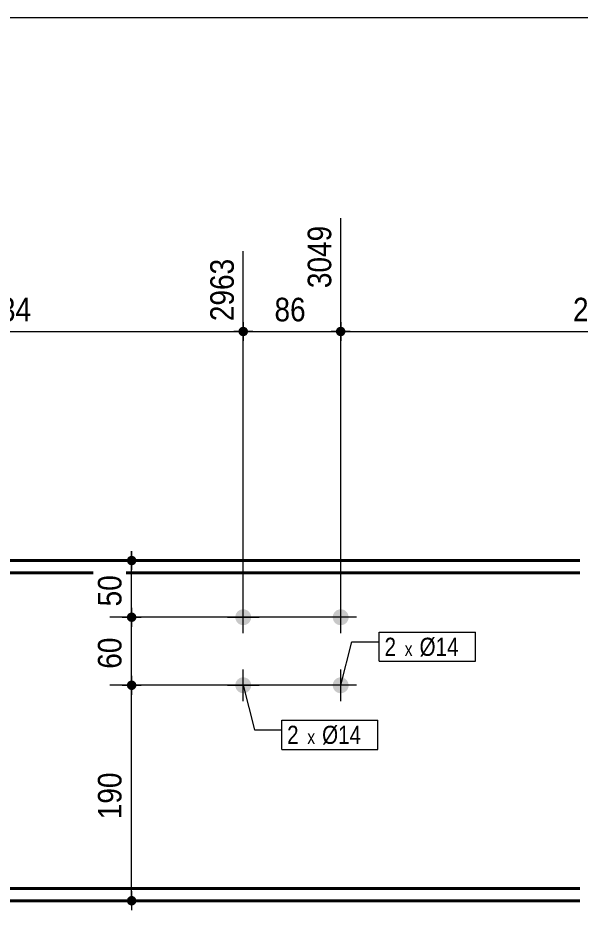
# Model space of a CAD drawing. Header units: millimetres. Extents: x 2 to 287, y 5 to 195.
# Drawn here: x 144.7 to 206.7, y 96.6 to 195 of the extents above; entities that cross this region are included whole.
import ezdxf

# ---------------------------------------------------------------- set-up
doc = ezdxf.new("R2010")
doc.units = ezdxf.units.MM
for name, color, linetype, lineweight in [('Boulon', 7, 'Continuous', 0), ('Cotation', 7, 'Continuous', 0), ('Désignation boulon', 3, 'Continuous', 0), ('Feuille dessin', 5, 'Continuous', 0), ('Piece', 2, 'Continuous', 0)]:
    doc.layers.add(name, color=color, linetype=linetype, lineweight=lineweight)
doc.styles.add('ARIAL', font='ARIAL.TTF')
doc.styles.add('COMIC_SANS_MS', font='COMIC.TTF')

# ---------------------------------------------------------------- blocks, each defined once
blk = doc.blocks.new('*A1')
at = {"layer": 'Boulon'}
for points in [[(170.439, 128.88), (170.436, 128.837), (170.43, 128.795), (170.423, 128.752), (170.414, 128.71), (170.402, 128.669), (170.389, 128.628), (170.373, 128.588), (170.356, 128.549), (170.336, 128.511), (170.315, 128.473), (170.292, 128.437), (170.268, 128.402), (170.241, 128.368), (170.213, 128.335), (170.184, 128.304), (170.152, 128.275), (170.12, 128.247), (170.086, 128.22), (170.051, 128.195), (170.015, 128.173), (169.977, 128.151), (169.939, 128.132), (169.9, 128.115), (169.86, 128.099), (169.819, 128.086), (169.777, 128.074), (169.736, 128.065), (169.693, 128.057), (169.651, 128.052), (169.608, 128.049), (169.565, 128.048), (169.522, 128.049), (169.479, 128.052), (169.436, 128.057), (169.394, 128.065), (169.352, 128.074), (169.311, 128.086), (169.27, 128.099), (169.23, 128.115), (169.191, 128.132), (169.152, 128.151), (169.115, 128.173), (169.079, 128.195), (169.044, 128.22), (169.01, 128.247), (168.977, 128.275), (168.946, 128.304), (168.916, 128.335), (168.888, 128.368), (168.862, 128.402), (168.837, 128.437), (168.814, 128.473), (168.793, 128.511), (168.774, 128.549), (168.756, 128.588), (168.741, 128.628), (168.727, 128.669), (168.716, 128.71), (168.707, 128.752), (168.699, 128.795), (168.694, 128.837), (168.691, 128.88), (168.69, 128.923), (168.691, 128.966), (168.694, 129.009), (168.699, 129.051), (168.707, 129.094), (168.716, 129.136), (168.727, 129.177), (168.741, 129.218), (168.756, 129.258), (168.774, 129.297), (168.793, 129.336), (168.814, 129.373), (168.837, 129.409), (168.862, 129.444), (168.888, 129.478), (168.916, 129.511), (168.946, 129.542), (168.977, 129.571), (169.01, 129.599), (169.044, 129.626), (169.079, 129.651), (169.115, 129.674), (169.152, 129.695), (169.191, 129.714), (169.23, 129.731), (169.27, 129.747), (169.311, 129.76), (169.352, 129.772), (169.394, 129.781), (169.436, 129.789), (169.479, 129.794), (169.522, 129.797), (169.565, 129.798), (169.608, 129.797), (169.651, 129.794), (169.693, 129.789), (169.736, 129.781), (169.777, 129.772), (169.819, 129.76), (169.86, 129.747), (169.9, 129.731), (169.939, 129.714), (169.977, 129.695), (170.015, 129.674), (170.051, 129.651), (170.086, 129.626), (170.12, 129.599), (170.152, 129.571), (170.184, 129.542), (170.213, 129.511), (170.241, 129.478), (170.268, 129.444), (170.292, 129.409), (170.315, 129.373), (170.336, 129.336), (170.356, 129.297), (170.373, 129.258), (170.389, 129.218), (170.402, 129.177), (170.414, 129.136), (170.423, 129.094), (170.43, 129.051), (170.436, 129.009), (170.439, 128.966), (170.44, 128.923)], [(170.439, 121.38), (170.436, 121.337), (170.43, 121.295), (170.423, 121.252), (170.414, 121.21), (170.402, 121.169), (170.389, 121.128), (170.373, 121.088), (170.356, 121.049), (170.336, 121.011), (170.315, 120.973), (170.292, 120.937), (170.268, 120.902), (170.241, 120.868), (170.213, 120.835), (170.184, 120.804), (170.152, 120.775), (170.12, 120.747), (170.086, 120.72), (170.051, 120.695), (170.015, 120.673), (169.977, 120.651), (169.939, 120.632), (169.9, 120.615), (169.86, 120.599), (169.819, 120.586), (169.777, 120.574), (169.736, 120.565), (169.693, 120.557), (169.651, 120.552), (169.608, 120.549), (169.565, 120.548), (169.522, 120.549), (169.479, 120.552), (169.436, 120.557), (169.394, 120.565), (169.352, 120.574), (169.311, 120.586), (169.27, 120.599), (169.23, 120.615), (169.191, 120.632), (169.152, 120.651), (169.115, 120.673), (169.079, 120.695), (169.044, 120.72), (169.01, 120.747), (168.977, 120.775), (168.946, 120.804), (168.916, 120.835), (168.888, 120.868), (168.862, 120.902), (168.837, 120.937), (168.814, 120.973), (168.793, 121.011), (168.774, 121.049), (168.756, 121.088), (168.741, 121.128), (168.727, 121.169), (168.716, 121.21), (168.707, 121.252), (168.699, 121.295), (168.694, 121.337), (168.691, 121.38), (168.69, 121.423), (168.691, 121.466), (168.694, 121.509), (168.699, 121.551), (168.707, 121.594), (168.716, 121.636), (168.727, 121.677), (168.741, 121.718), (168.756, 121.758), (168.774, 121.797), (168.793, 121.836), (168.814, 121.873), (168.837, 121.909), (168.862, 121.944), (168.888, 121.978), (168.916, 122.011), (168.946, 122.042), (168.977, 122.071), (169.01, 122.099), (169.044, 122.126), (169.079, 122.151), (169.115, 122.174), (169.152, 122.195), (169.191, 122.214), (169.23, 122.231), (169.27, 122.247), (169.311, 122.26), (169.352, 122.272), (169.394, 122.281), (169.436, 122.289), (169.479, 122.294), (169.522, 122.297), (169.565, 122.298), (169.608, 122.297), (169.651, 122.294), (169.693, 122.289), (169.736, 122.281), (169.777, 122.272), (169.819, 122.26), (169.86, 122.247), (169.9, 122.231), (169.939, 122.214), (169.977, 122.195), (170.015, 122.174), (170.051, 122.151), (170.086, 122.126), (170.12, 122.099), (170.152, 122.071), (170.184, 122.042), (170.213, 122.011), (170.241, 121.978), (170.268, 121.944), (170.292, 121.909), (170.315, 121.873), (170.336, 121.836), (170.356, 121.797), (170.373, 121.758), (170.389, 121.718), (170.402, 121.677), (170.414, 121.636), (170.423, 121.594), (170.43, 121.551), (170.436, 121.509), (170.439, 121.466), (170.44, 121.423)]]:
    blk.add_hatch(color=256, dxfattribs=at).paths.add_polyline_path(points, flags=17)
at = {"layer": 'Boulon', "linetype": 'Continuous', "lineweight": 0}
for p, q in [((169.565, 127.173), (169.565, 130.673)), ((167.815, 128.923), (171.315, 128.923)), ((169.565, 119.673), (169.565, 123.173)), ((167.815, 121.423), (171.315, 121.423))]:
    blk.add_line(p, q, dxfattribs=at)
blk = doc.blocks.new('*A2')
at = {"layer": 'Boulon'}
for points in [[(181.189, 128.88), (181.186, 128.837), (181.18, 128.795), (181.173, 128.752), (181.164, 128.71), (181.152, 128.669), (181.139, 128.628), (181.123, 128.588), (181.106, 128.549), (181.086, 128.511), (181.065, 128.473), (181.042, 128.437), (181.018, 128.402), (180.991, 128.368), (180.963, 128.335), (180.934, 128.304), (180.902, 128.275), (180.87, 128.247), (180.836, 128.22), (180.801, 128.195), (180.765, 128.173), (180.727, 128.151), (180.689, 128.132), (180.65, 128.115), (180.61, 128.099), (180.569, 128.086), (180.527, 128.074), (180.486, 128.065), (180.443, 128.057), (180.401, 128.052), (180.358, 128.049), (180.315, 128.048), (180.272, 128.049), (180.229, 128.052), (180.186, 128.057), (180.144, 128.065), (180.102, 128.074), (180.061, 128.086), (180.02, 128.099), (179.98, 128.115), (179.941, 128.132), (179.902, 128.151), (179.865, 128.173), (179.829, 128.195), (179.794, 128.22), (179.76, 128.247), (179.727, 128.275), (179.696, 128.304), (179.666, 128.335), (179.638, 128.368), (179.612, 128.402), (179.587, 128.437), (179.564, 128.473), (179.543, 128.511), (179.524, 128.549), (179.506, 128.588), (179.491, 128.628), (179.477, 128.669), (179.466, 128.71), (179.457, 128.752), (179.449, 128.795), (179.444, 128.837), (179.441, 128.88), (179.44, 128.923), (179.441, 128.966), (179.444, 129.009), (179.449, 129.051), (179.457, 129.094), (179.466, 129.136), (179.477, 129.177), (179.491, 129.218), (179.506, 129.258), (179.524, 129.297), (179.543, 129.336), (179.564, 129.373), (179.587, 129.409), (179.612, 129.444), (179.638, 129.478), (179.666, 129.511), (179.696, 129.542), (179.727, 129.571), (179.76, 129.599), (179.794, 129.626), (179.829, 129.651), (179.865, 129.674), (179.902, 129.695), (179.941, 129.714), (179.98, 129.731), (180.02, 129.747), (180.061, 129.76), (180.102, 129.772), (180.144, 129.781), (180.186, 129.789), (180.229, 129.794), (180.272, 129.797), (180.315, 129.798), (180.358, 129.797), (180.401, 129.794), (180.443, 129.789), (180.486, 129.781), (180.527, 129.772), (180.569, 129.76), (180.61, 129.747), (180.65, 129.731), (180.689, 129.714), (180.727, 129.695), (180.765, 129.674), (180.801, 129.651), (180.836, 129.626), (180.87, 129.599), (180.902, 129.571), (180.934, 129.542), (180.963, 129.511), (180.991, 129.478), (181.018, 129.444), (181.042, 129.409), (181.065, 129.373), (181.086, 129.336), (181.106, 129.297), (181.123, 129.258), (181.139, 129.218), (181.152, 129.177), (181.164, 129.136), (181.173, 129.094), (181.18, 129.051), (181.186, 129.009), (181.189, 128.966), (181.19, 128.923)], [(181.189, 121.38), (181.186, 121.337), (181.18, 121.295), (181.173, 121.252), (181.164, 121.21), (181.152, 121.169), (181.139, 121.128), (181.123, 121.088), (181.106, 121.049), (181.086, 121.011), (181.065, 120.973), (181.042, 120.937), (181.018, 120.902), (180.991, 120.868), (180.963, 120.835), (180.934, 120.804), (180.902, 120.775), (180.87, 120.747), (180.836, 120.72), (180.801, 120.695), (180.765, 120.673), (180.727, 120.651), (180.689, 120.632), (180.65, 120.615), (180.61, 120.599), (180.569, 120.586), (180.527, 120.574), (180.486, 120.565), (180.443, 120.557), (180.401, 120.552), (180.358, 120.549), (180.315, 120.548), (180.272, 120.549), (180.229, 120.552), (180.186, 120.557), (180.144, 120.565), (180.102, 120.574), (180.061, 120.586), (180.02, 120.599), (179.98, 120.615), (179.941, 120.632), (179.902, 120.651), (179.865, 120.673), (179.829, 120.695), (179.794, 120.72), (179.76, 120.747), (179.727, 120.775), (179.696, 120.804), (179.666, 120.835), (179.638, 120.868), (179.612, 120.902), (179.587, 120.937), (179.564, 120.973), (179.543, 121.011), (179.524, 121.049), (179.506, 121.088), (179.491, 121.128), (179.477, 121.169), (179.466, 121.21), (179.457, 121.252), (179.449, 121.295), (179.444, 121.337), (179.441, 121.38), (179.44, 121.423), (179.441, 121.466), (179.444, 121.509), (179.449, 121.551), (179.457, 121.594), (179.466, 121.636), (179.477, 121.677), (179.491, 121.718), (179.506, 121.758), (179.524, 121.797), (179.543, 121.836), (179.564, 121.873), (179.587, 121.909), (179.612, 121.944), (179.638, 121.978), (179.666, 122.011), (179.696, 122.042), (179.727, 122.071), (179.76, 122.099), (179.794, 122.126), (179.829, 122.151), (179.865, 122.174), (179.902, 122.195), (179.941, 122.214), (179.98, 122.231), (180.02, 122.247), (180.061, 122.26), (180.102, 122.272), (180.144, 122.281), (180.186, 122.289), (180.229, 122.294), (180.272, 122.297), (180.315, 122.298), (180.358, 122.297), (180.401, 122.294), (180.443, 122.289), (180.486, 122.281), (180.527, 122.272), (180.569, 122.26), (180.61, 122.247), (180.65, 122.231), (180.689, 122.214), (180.727, 122.195), (180.765, 122.174), (180.801, 122.151), (180.836, 122.126), (180.87, 122.099), (180.902, 122.071), (180.934, 122.042), (180.963, 122.011), (180.991, 121.978), (181.018, 121.944), (181.042, 121.909), (181.065, 121.873), (181.086, 121.836), (181.106, 121.797), (181.123, 121.758), (181.139, 121.718), (181.152, 121.677), (181.164, 121.636), (181.173, 121.594), (181.18, 121.551), (181.186, 121.509), (181.189, 121.466), (181.19, 121.423)]]:
    blk.add_hatch(color=256, dxfattribs=at).paths.add_polyline_path(points, flags=17)
at = {"layer": 'Boulon', "linetype": 'Continuous', "lineweight": 0}
for p, q in [((180.315, 127.173), (180.315, 130.673)), ((182.065, 128.923), (178.565, 128.923)), ((180.315, 119.673), (180.315, 123.173)), ((182.065, 121.423), (178.565, 121.423))]:
    blk.add_line(p, q, dxfattribs=at)
blk = doc.blocks.new('*A7')
at = {"layer": 'Piece', "color": 2, "linetype": 'Continuous', "lineweight": 40}
for p, q in [((206.686004, 135.173029), (143.19359, 135.173029)), ((153.01167, 133.835529), (143.19359, 133.835529)), ((206.686004, 133.835529), (156.65167, 133.835529)), ((206.686004, 99.010529), (143.19359, 99.010529)), ((206.686004, 97.673029), (143.19359, 97.673029))]:
    blk.add_line(p, q, dxfattribs=at)
blk = doc.blocks.new('*A8')
at = {"layer": 'Feuille dessin', "linetype": 'Continuous', "lineweight": 0}
blk.add_line((282, 195), (5, 195), dxfattribs=at)
blk = doc.blocks.new('*A25')
at = {"layer": 'Cotation'}
for points in [[(157.226, 120.904), (157.201, 120.906), (157.175, 120.909), (157.15, 120.913), (157.125, 120.919), (157.101, 120.925), (157.076, 120.933), (157.053, 120.943), (157.029, 120.953), (157.007, 120.964), (156.984, 120.977), (156.963, 120.991), (156.942, 121.005), (156.922, 121.021), (156.902, 121.038), (156.884, 121.055), (156.866, 121.074), (156.85, 121.093), (156.834, 121.113), (156.819, 121.134), (156.806, 121.156), (156.793, 121.178), (156.782, 121.201), (156.771, 121.224), (156.762, 121.248), (156.754, 121.272), (156.747, 121.297), (156.742, 121.322), (156.737, 121.347), (156.734, 121.372), (156.732, 121.398), (156.732, 121.423), (156.732, 121.449), (156.734, 121.474), (156.737, 121.499), (156.742, 121.524), (156.747, 121.549), (156.754, 121.574), (156.762, 121.598), (156.771, 121.622), (156.782, 121.645), (156.793, 121.668), (156.806, 121.69), (156.819, 121.712), (156.834, 121.733), (156.85, 121.753), (156.866, 121.772), (156.884, 121.791), (156.902, 121.808), (156.922, 121.825), (156.942, 121.841), (156.963, 121.855), (156.984, 121.869), (157.007, 121.882), (157.029, 121.893), (157.053, 121.903), (157.076, 121.913), (157.101, 121.921), (157.125, 121.927), (157.15, 121.933), (157.175, 121.937), (157.201, 121.941), (157.226, 121.942), (157.252, 121.943), (157.277, 121.942), (157.303, 121.941), (157.328, 121.937), (157.353, 121.933), (157.378, 121.927), (157.403, 121.921), (157.427, 121.913), (157.451, 121.903), (157.474, 121.893), (157.497, 121.882), (157.519, 121.869), (157.541, 121.855), (157.561, 121.841), (157.582, 121.825), (157.601, 121.808), (157.619, 121.791), (157.637, 121.772), (157.654, 121.753), (157.669, 121.733), (157.684, 121.712), (157.698, 121.69), (157.71, 121.668), (157.722, 121.645), (157.732, 121.622), (157.741, 121.598), (157.749, 121.574), (157.756, 121.549), (157.762, 121.524), (157.766, 121.499), (157.769, 121.474), (157.771, 121.449), (157.772, 121.423), (157.771, 121.398), (157.769, 121.372), (157.766, 121.347), (157.762, 121.322), (157.756, 121.297), (157.749, 121.272), (157.741, 121.248), (157.732, 121.224), (157.722, 121.201), (157.71, 121.178), (157.698, 121.156), (157.684, 121.134), (157.669, 121.113), (157.654, 121.093), (157.637, 121.074), (157.619, 121.055), (157.601, 121.038), (157.582, 121.021), (157.561, 121.005), (157.541, 120.991), (157.519, 120.977), (157.497, 120.964), (157.474, 120.953), (157.451, 120.943), (157.427, 120.933), (157.403, 120.925), (157.378, 120.919), (157.353, 120.913), (157.328, 120.909), (157.303, 120.906), (157.277, 120.904), (157.252, 120.903)], [(157.226, 97.154), (157.201, 97.156), (157.175, 97.159), (157.15, 97.163), (157.125, 97.169), (157.101, 97.175), (157.076, 97.183), (157.053, 97.193), (157.029, 97.203), (157.007, 97.214), (156.984, 97.227), (156.963, 97.241), (156.942, 97.255), (156.922, 97.271), (156.902, 97.288), (156.884, 97.305), (156.866, 97.324), (156.85, 97.343), (156.834, 97.363), (156.819, 97.384), (156.806, 97.406), (156.793, 97.428), (156.782, 97.451), (156.771, 97.474), (156.762, 97.498), (156.754, 97.522), (156.747, 97.547), (156.742, 97.572), (156.737, 97.597), (156.734, 97.622), (156.732, 97.648), (156.732, 97.673), (156.732, 97.699), (156.734, 97.724), (156.737, 97.749), (156.742, 97.774), (156.747, 97.799), (156.754, 97.824), (156.762, 97.848), (156.771, 97.872), (156.782, 97.895), (156.793, 97.918), (156.806, 97.94), (156.819, 97.962), (156.834, 97.983), (156.85, 98.003), (156.866, 98.022), (156.884, 98.041), (156.902, 98.058), (156.922, 98.075), (156.942, 98.091), (156.963, 98.105), (156.984, 98.119), (157.007, 98.132), (157.029, 98.143), (157.053, 98.153), (157.076, 98.163), (157.101, 98.171), (157.125, 98.177), (157.15, 98.183), (157.175, 98.187), (157.201, 98.191), (157.226, 98.192), (157.252, 98.193), (157.277, 98.192), (157.303, 98.191), (157.328, 98.187), (157.353, 98.183), (157.378, 98.177), (157.403, 98.171), (157.427, 98.163), (157.451, 98.153), (157.474, 98.143), (157.497, 98.132), (157.519, 98.119), (157.541, 98.105), (157.561, 98.091), (157.582, 98.075), (157.601, 98.058), (157.619, 98.041), (157.637, 98.022), (157.654, 98.003), (157.669, 97.983), (157.684, 97.962), (157.698, 97.94), (157.71, 97.918), (157.722, 97.895), (157.732, 97.872), (157.741, 97.848), (157.749, 97.824), (157.756, 97.799), (157.762, 97.774), (157.766, 97.749), (157.769, 97.724), (157.771, 97.699), (157.772, 97.673), (157.771, 97.648), (157.769, 97.622), (157.766, 97.597), (157.762, 97.572), (157.756, 97.547), (157.749, 97.522), (157.741, 97.498), (157.732, 97.474), (157.722, 97.451), (157.71, 97.428), (157.698, 97.406), (157.684, 97.384), (157.669, 97.363), (157.654, 97.343), (157.637, 97.324), (157.619, 97.305), (157.601, 97.288), (157.582, 97.271), (157.561, 97.255), (157.541, 97.241), (157.519, 97.227), (157.497, 97.214), (157.474, 97.203), (157.451, 97.193), (157.427, 97.183), (157.403, 97.175), (157.378, 97.169), (157.353, 97.163), (157.328, 97.159), (157.303, 97.156), (157.277, 97.154), (157.252, 97.153)]]:
    blk.add_hatch(color=256, dxfattribs=at).paths.add_polyline_path(points, flags=17)
at = {"layer": 'Cotation', "linetype": 'Continuous', "lineweight": 0}
for p, q in [((157.252, 122.463), (157.252, 120.383)), ((157.252, 121.423), (157.252, 122.463)), ((179.315, 121.423), (154.832, 121.423)), ((156.212, 121.423), (158.292, 121.423)), ((157.252, 97.673), (157.252, 121.423)), ((157.252, 98.713), (157.252, 96.633)), ((168.565, 97.673), (154.832, 97.673)), ((156.212, 97.673), (158.292, 97.673)), ((157.252, 97.673), (157.252, 96.633))]:
    blk.add_line(p, q, dxfattribs=at)
at = {"layer": 'Cotation'}
for p in [(157.252, 121.423), (157.252, 97.673)]:
    blk.add_point(p, dxfattribs=at)
at = {"layer": 'Cotation', "style": 'ARIAL', "width": 0.85}
blk.add_text('190', height=2.6, rotation=90.00021, dxfattribs=at).set_placement((156.132, 106.655))
blk = doc.blocks.new('*A26')
at = {"layer": 'Cotation'}
for points in [[(157.226, 128.404), (157.201, 128.406), (157.175, 128.409), (157.15, 128.413), (157.125, 128.419), (157.101, 128.425), (157.076, 128.433), (157.053, 128.443), (157.029, 128.453), (157.007, 128.464), (156.984, 128.477), (156.963, 128.491), (156.942, 128.505), (156.922, 128.521), (156.902, 128.538), (156.884, 128.555), (156.866, 128.574), (156.85, 128.593), (156.834, 128.613), (156.819, 128.634), (156.806, 128.656), (156.793, 128.678), (156.782, 128.701), (156.771, 128.724), (156.762, 128.748), (156.754, 128.772), (156.747, 128.797), (156.742, 128.822), (156.737, 128.847), (156.734, 128.872), (156.732, 128.898), (156.732, 128.923), (156.732, 128.949), (156.734, 128.974), (156.737, 128.999), (156.742, 129.024), (156.747, 129.049), (156.754, 129.074), (156.762, 129.098), (156.771, 129.122), (156.782, 129.145), (156.793, 129.168), (156.806, 129.19), (156.819, 129.212), (156.834, 129.233), (156.85, 129.253), (156.866, 129.272), (156.884, 129.291), (156.902, 129.308), (156.922, 129.325), (156.942, 129.341), (156.963, 129.355), (156.984, 129.369), (157.007, 129.382), (157.029, 129.393), (157.053, 129.403), (157.076, 129.413), (157.101, 129.421), (157.125, 129.427), (157.15, 129.433), (157.175, 129.437), (157.201, 129.441), (157.226, 129.442), (157.252, 129.443), (157.277, 129.442), (157.303, 129.441), (157.328, 129.437), (157.353, 129.433), (157.378, 129.427), (157.403, 129.421), (157.427, 129.413), (157.451, 129.403), (157.474, 129.393), (157.497, 129.382), (157.519, 129.369), (157.541, 129.355), (157.561, 129.341), (157.582, 129.325), (157.601, 129.308), (157.619, 129.291), (157.637, 129.272), (157.654, 129.253), (157.669, 129.233), (157.684, 129.212), (157.698, 129.19), (157.71, 129.168), (157.722, 129.145), (157.732, 129.122), (157.741, 129.098), (157.749, 129.074), (157.756, 129.049), (157.762, 129.024), (157.766, 128.999), (157.769, 128.974), (157.771, 128.949), (157.772, 128.923), (157.771, 128.898), (157.769, 128.872), (157.766, 128.847), (157.762, 128.822), (157.756, 128.797), (157.749, 128.772), (157.741, 128.748), (157.732, 128.724), (157.722, 128.701), (157.71, 128.678), (157.698, 128.656), (157.684, 128.634), (157.669, 128.613), (157.654, 128.593), (157.637, 128.574), (157.619, 128.555), (157.601, 128.538), (157.582, 128.521), (157.561, 128.505), (157.541, 128.491), (157.519, 128.477), (157.497, 128.464), (157.474, 128.453), (157.451, 128.443), (157.427, 128.433), (157.403, 128.425), (157.378, 128.419), (157.353, 128.413), (157.328, 128.409), (157.303, 128.406), (157.277, 128.404), (157.252, 128.403)], [(157.226, 120.904), (157.201, 120.906), (157.175, 120.909), (157.15, 120.913), (157.125, 120.919), (157.101, 120.925), (157.076, 120.933), (157.053, 120.943), (157.029, 120.953), (157.007, 120.964), (156.984, 120.977), (156.963, 120.991), (156.942, 121.005), (156.922, 121.021), (156.902, 121.038), (156.884, 121.055), (156.866, 121.074), (156.85, 121.093), (156.834, 121.113), (156.819, 121.134), (156.806, 121.156), (156.793, 121.178), (156.782, 121.201), (156.771, 121.224), (156.762, 121.248), (156.754, 121.272), (156.747, 121.297), (156.742, 121.322), (156.737, 121.347), (156.734, 121.372), (156.732, 121.398), (156.732, 121.423), (156.732, 121.449), (156.734, 121.474), (156.737, 121.499), (156.742, 121.524), (156.747, 121.549), (156.754, 121.574), (156.762, 121.598), (156.771, 121.622), (156.782, 121.645), (156.793, 121.668), (156.806, 121.69), (156.819, 121.712), (156.834, 121.733), (156.85, 121.753), (156.866, 121.772), (156.884, 121.791), (156.902, 121.808), (156.922, 121.825), (156.942, 121.841), (156.963, 121.855), (156.984, 121.869), (157.007, 121.882), (157.029, 121.893), (157.053, 121.903), (157.076, 121.913), (157.101, 121.921), (157.125, 121.927), (157.15, 121.933), (157.175, 121.937), (157.201, 121.941), (157.226, 121.942), (157.252, 121.943), (157.277, 121.942), (157.303, 121.941), (157.328, 121.937), (157.353, 121.933), (157.378, 121.927), (157.403, 121.921), (157.427, 121.913), (157.451, 121.903), (157.474, 121.893), (157.497, 121.882), (157.519, 121.869), (157.541, 121.855), (157.561, 121.841), (157.582, 121.825), (157.601, 121.808), (157.619, 121.791), (157.637, 121.772), (157.654, 121.753), (157.669, 121.733), (157.684, 121.712), (157.698, 121.69), (157.71, 121.668), (157.722, 121.645), (157.732, 121.622), (157.741, 121.598), (157.749, 121.574), (157.756, 121.549), (157.762, 121.524), (157.766, 121.499), (157.769, 121.474), (157.771, 121.449), (157.772, 121.423), (157.771, 121.398), (157.769, 121.372), (157.766, 121.347), (157.762, 121.322), (157.756, 121.297), (157.749, 121.272), (157.741, 121.248), (157.732, 121.224), (157.722, 121.201), (157.71, 121.178), (157.698, 121.156), (157.684, 121.134), (157.669, 121.113), (157.654, 121.093), (157.637, 121.074), (157.619, 121.055), (157.601, 121.038), (157.582, 121.021), (157.561, 121.005), (157.541, 120.991), (157.519, 120.977), (157.497, 120.964), (157.474, 120.953), (157.451, 120.943), (157.427, 120.933), (157.403, 120.925), (157.378, 120.919), (157.353, 120.913), (157.328, 120.909), (157.303, 120.906), (157.277, 120.904), (157.252, 120.903)]]:
    blk.add_hatch(color=256, dxfattribs=at).paths.add_polyline_path(points, flags=17)
at = {"layer": 'Cotation', "linetype": 'Continuous', "lineweight": 0}
for p, q in [((157.252, 129.963), (157.252, 127.883)), ((157.252, 128.923), (157.252, 129.963)), ((179.315, 128.923), (154.832, 128.923)), ((156.212, 128.923), (158.292, 128.923)), ((157.252, 121.423), (157.252, 128.923)), ((157.252, 122.463), (157.252, 120.383)), ((179.315, 121.423), (154.832, 121.423)), ((156.212, 121.423), (158.292, 121.423)), ((157.252, 121.423), (157.252, 120.383))]:
    blk.add_line(p, q, dxfattribs=at)
at = {"layer": 'Cotation'}
for p in [(157.252, 128.923), (157.252, 121.423)]:
    blk.add_point(p, dxfattribs=at)
at = {"layer": 'Cotation', "style": 'ARIAL', "width": 0.85}
blk.add_text('60', height=2.6, rotation=90.00021, dxfattribs=at).set_placement((156.132, 123.245))
blk = doc.blocks.new('*A27')
at = {"layer": 'Cotation'}
for points in [[(157.226, 134.654), (157.201, 134.656), (157.175, 134.659), (157.15, 134.663), (157.125, 134.669), (157.101, 134.675), (157.076, 134.683), (157.053, 134.693), (157.029, 134.703), (157.007, 134.714), (156.984, 134.727), (156.963, 134.741), (156.942, 134.755), (156.922, 134.771), (156.902, 134.788), (156.884, 134.805), (156.866, 134.824), (156.85, 134.843), (156.834, 134.863), (156.819, 134.884), (156.806, 134.906), (156.793, 134.928), (156.782, 134.951), (156.771, 134.974), (156.762, 134.998), (156.754, 135.022), (156.747, 135.047), (156.742, 135.072), (156.737, 135.097), (156.734, 135.122), (156.732, 135.148), (156.732, 135.173), (156.732, 135.199), (156.734, 135.224), (156.737, 135.249), (156.742, 135.274), (156.747, 135.299), (156.754, 135.324), (156.762, 135.348), (156.771, 135.372), (156.782, 135.395), (156.793, 135.418), (156.806, 135.44), (156.819, 135.462), (156.834, 135.483), (156.85, 135.503), (156.866, 135.522), (156.884, 135.541), (156.902, 135.558), (156.922, 135.575), (156.942, 135.591), (156.963, 135.605), (156.984, 135.619), (157.007, 135.632), (157.029, 135.643), (157.053, 135.653), (157.076, 135.663), (157.101, 135.671), (157.125, 135.677), (157.15, 135.683), (157.175, 135.687), (157.201, 135.691), (157.226, 135.692), (157.252, 135.693), (157.277, 135.692), (157.303, 135.691), (157.328, 135.687), (157.353, 135.683), (157.378, 135.677), (157.403, 135.671), (157.427, 135.663), (157.451, 135.653), (157.474, 135.643), (157.497, 135.632), (157.519, 135.619), (157.541, 135.605), (157.561, 135.591), (157.582, 135.575), (157.601, 135.558), (157.619, 135.541), (157.637, 135.522), (157.654, 135.503), (157.669, 135.483), (157.684, 135.462), (157.698, 135.44), (157.71, 135.418), (157.722, 135.395), (157.732, 135.372), (157.741, 135.348), (157.749, 135.324), (157.756, 135.299), (157.762, 135.274), (157.766, 135.249), (157.769, 135.224), (157.771, 135.199), (157.772, 135.173), (157.771, 135.148), (157.769, 135.122), (157.766, 135.097), (157.762, 135.072), (157.756, 135.047), (157.749, 135.022), (157.741, 134.998), (157.732, 134.974), (157.722, 134.951), (157.71, 134.928), (157.698, 134.906), (157.684, 134.884), (157.669, 134.863), (157.654, 134.843), (157.637, 134.824), (157.619, 134.805), (157.601, 134.788), (157.582, 134.771), (157.561, 134.755), (157.541, 134.741), (157.519, 134.727), (157.497, 134.714), (157.474, 134.703), (157.451, 134.693), (157.427, 134.683), (157.403, 134.675), (157.378, 134.669), (157.353, 134.663), (157.328, 134.659), (157.303, 134.656), (157.277, 134.654), (157.252, 134.653)], [(157.226, 128.404), (157.201, 128.406), (157.175, 128.409), (157.15, 128.413), (157.125, 128.419), (157.101, 128.425), (157.076, 128.433), (157.053, 128.443), (157.029, 128.453), (157.007, 128.464), (156.984, 128.477), (156.963, 128.491), (156.942, 128.505), (156.922, 128.521), (156.902, 128.538), (156.884, 128.555), (156.866, 128.574), (156.85, 128.593), (156.834, 128.613), (156.819, 128.634), (156.806, 128.656), (156.793, 128.678), (156.782, 128.701), (156.771, 128.724), (156.762, 128.748), (156.754, 128.772), (156.747, 128.797), (156.742, 128.822), (156.737, 128.847), (156.734, 128.872), (156.732, 128.898), (156.732, 128.923), (156.732, 128.949), (156.734, 128.974), (156.737, 128.999), (156.742, 129.024), (156.747, 129.049), (156.754, 129.074), (156.762, 129.098), (156.771, 129.122), (156.782, 129.145), (156.793, 129.168), (156.806, 129.19), (156.819, 129.212), (156.834, 129.233), (156.85, 129.253), (156.866, 129.272), (156.884, 129.291), (156.902, 129.308), (156.922, 129.325), (156.942, 129.341), (156.963, 129.355), (156.984, 129.369), (157.007, 129.382), (157.029, 129.393), (157.053, 129.403), (157.076, 129.413), (157.101, 129.421), (157.125, 129.427), (157.15, 129.433), (157.175, 129.437), (157.201, 129.441), (157.226, 129.442), (157.252, 129.443), (157.277, 129.442), (157.303, 129.441), (157.328, 129.437), (157.353, 129.433), (157.378, 129.427), (157.403, 129.421), (157.427, 129.413), (157.451, 129.403), (157.474, 129.393), (157.497, 129.382), (157.519, 129.369), (157.541, 129.355), (157.561, 129.341), (157.582, 129.325), (157.601, 129.308), (157.619, 129.291), (157.637, 129.272), (157.654, 129.253), (157.669, 129.233), (157.684, 129.212), (157.698, 129.19), (157.71, 129.168), (157.722, 129.145), (157.732, 129.122), (157.741, 129.098), (157.749, 129.074), (157.756, 129.049), (157.762, 129.024), (157.766, 128.999), (157.769, 128.974), (157.771, 128.949), (157.772, 128.923), (157.771, 128.898), (157.769, 128.872), (157.766, 128.847), (157.762, 128.822), (157.756, 128.797), (157.749, 128.772), (157.741, 128.748), (157.732, 128.724), (157.722, 128.701), (157.71, 128.678), (157.698, 128.656), (157.684, 128.634), (157.669, 128.613), (157.654, 128.593), (157.637, 128.574), (157.619, 128.555), (157.601, 128.538), (157.582, 128.521), (157.561, 128.505), (157.541, 128.491), (157.519, 128.477), (157.497, 128.464), (157.474, 128.453), (157.451, 128.443), (157.427, 128.433), (157.403, 128.425), (157.378, 128.419), (157.353, 128.413), (157.328, 128.409), (157.303, 128.406), (157.277, 128.404), (157.252, 128.403)]]:
    blk.add_hatch(color=256, dxfattribs=at).paths.add_polyline_path(points, flags=17)
at = {"layer": 'Cotation', "linetype": 'Continuous', "lineweight": 0}
for p, q in [((157.252, 136.213), (157.252, 134.133)), ((157.252, 135.173), (157.252, 136.213)), ((168.565, 135.173), (154.832, 135.173)), ((156.212, 135.173), (158.292, 135.173)), ((157.252, 128.923), (157.252, 135.173)), ((157.252, 129.963), (157.252, 127.883)), ((179.315, 128.923), (154.832, 128.923)), ((156.212, 128.923), (158.292, 128.923)), ((157.252, 128.923), (157.252, 127.883))]:
    blk.add_line(p, q, dxfattribs=at)
at = {"layer": 'Cotation'}
for p in [(157.252, 135.173), (157.252, 128.923)]:
    blk.add_point(p, dxfattribs=at)
at = {"layer": 'Cotation', "style": 'ARIAL', "width": 0.85}
blk.add_text('50', height=2.6, rotation=90.00021, dxfattribs=at).set_placement((156.132, 130.12))
blk = doc.blocks.new('*A38')
at = {"layer": 'Cotation'}
for points in [[(116.697, 159.904), (116.671, 159.906), (116.646, 159.909), (116.621, 159.913), (116.596, 159.919), (116.571, 159.925), (116.547, 159.933), (116.523, 159.943), (116.5, 159.953), (116.477, 159.964), (116.455, 159.977), (116.433, 159.991), (116.413, 160.005), (116.392, 160.021), (116.373, 160.038), (116.355, 160.055), (116.337, 160.074), (116.32, 160.093), (116.305, 160.113), (116.29, 160.134), (116.276, 160.156), (116.264, 160.178), (116.252, 160.201), (116.242, 160.224), (116.233, 160.248), (116.225, 160.272), (116.218, 160.297), (116.212, 160.322), (116.208, 160.347), (116.205, 160.372), (116.203, 160.398), (116.202, 160.423), (116.203, 160.449), (116.205, 160.474), (116.208, 160.499), (116.212, 160.524), (116.218, 160.549), (116.225, 160.574), (116.233, 160.598), (116.242, 160.622), (116.252, 160.645), (116.264, 160.668), (116.276, 160.69), (116.29, 160.712), (116.305, 160.733), (116.32, 160.753), (116.337, 160.772), (116.355, 160.791), (116.373, 160.808), (116.392, 160.825), (116.413, 160.841), (116.433, 160.855), (116.455, 160.869), (116.477, 160.882), (116.5, 160.893), (116.523, 160.903), (116.547, 160.913), (116.571, 160.921), (116.596, 160.927), (116.621, 160.933), (116.646, 160.937), (116.671, 160.941), (116.697, 160.942), (116.722, 160.943), (116.748, 160.942), (116.773, 160.941), (116.799, 160.937), (116.824, 160.933), (116.849, 160.927), (116.873, 160.921), (116.898, 160.913), (116.921, 160.903), (116.945, 160.893), (116.968, 160.882), (116.99, 160.869), (117.011, 160.855), (117.032, 160.841), (117.052, 160.825), (117.072, 160.808), (117.09, 160.791), (117.108, 160.772), (117.124, 160.753), (117.14, 160.733), (117.155, 160.712), (117.168, 160.69), (117.181, 160.668), (117.192, 160.645), (117.203, 160.622), (117.212, 160.598), (117.22, 160.574), (117.227, 160.549), (117.232, 160.524), (117.237, 160.499), (117.24, 160.474), (117.242, 160.449), (117.242, 160.423), (117.242, 160.398), (117.24, 160.372), (117.237, 160.347), (117.232, 160.322), (117.227, 160.297), (117.22, 160.272), (117.212, 160.248), (117.203, 160.224), (117.192, 160.201), (117.181, 160.178), (117.168, 160.156), (117.155, 160.134), (117.14, 160.113), (117.124, 160.093), (117.108, 160.074), (117.09, 160.055), (117.072, 160.038), (117.052, 160.021), (117.032, 160.005), (117.011, 159.991), (116.99, 159.977), (116.968, 159.964), (116.945, 159.953), (116.921, 159.943), (116.898, 159.933), (116.873, 159.925), (116.849, 159.919), (116.824, 159.913), (116.799, 159.909), (116.773, 159.906), (116.748, 159.904), (116.722, 159.903)], [(169.539, 159.904), (169.514, 159.906), (169.488, 159.909), (169.463, 159.913), (169.438, 159.919), (169.414, 159.925), (169.39, 159.933), (169.366, 159.943), (169.342, 159.953), (169.32, 159.964), (169.297, 159.977), (169.276, 159.991), (169.255, 160.005), (169.235, 160.021), (169.216, 160.038), (169.197, 160.055), (169.18, 160.074), (169.163, 160.093), (169.147, 160.113), (169.132, 160.134), (169.119, 160.156), (169.106, 160.178), (169.095, 160.201), (169.084, 160.224), (169.075, 160.248), (169.067, 160.272), (169.06, 160.297), (169.055, 160.322), (169.05, 160.347), (169.047, 160.372), (169.045, 160.398), (169.045, 160.423), (169.045, 160.449), (169.047, 160.474), (169.05, 160.499), (169.055, 160.524), (169.06, 160.549), (169.067, 160.574), (169.075, 160.598), (169.084, 160.622), (169.095, 160.645), (169.106, 160.668), (169.119, 160.69), (169.132, 160.712), (169.147, 160.733), (169.163, 160.753), (169.18, 160.772), (169.197, 160.791), (169.216, 160.808), (169.235, 160.825), (169.255, 160.841), (169.276, 160.855), (169.297, 160.869), (169.32, 160.882), (169.342, 160.893), (169.366, 160.903), (169.39, 160.913), (169.414, 160.921), (169.438, 160.927), (169.463, 160.933), (169.488, 160.937), (169.514, 160.941), (169.539, 160.942), (169.565, 160.943), (169.59, 160.942), (169.616, 160.941), (169.641, 160.937), (169.666, 160.933), (169.691, 160.927), (169.716, 160.921), (169.74, 160.913), (169.764, 160.903), (169.787, 160.893), (169.81, 160.882), (169.832, 160.869), (169.854, 160.855), (169.875, 160.841), (169.895, 160.825), (169.914, 160.808), (169.932, 160.791), (169.95, 160.772), (169.967, 160.753), (169.982, 160.733), (169.997, 160.712), (170.011, 160.69), (170.023, 160.668), (170.035, 160.645), (170.045, 160.622), (170.054, 160.598), (170.062, 160.574), (170.069, 160.549), (170.075, 160.524), (170.079, 160.499), (170.082, 160.474), (170.084, 160.449), (170.085, 160.423), (170.084, 160.398), (170.082, 160.372), (170.079, 160.347), (170.075, 160.322), (170.069, 160.297), (170.062, 160.272), (170.054, 160.248), (170.045, 160.224), (170.035, 160.201), (170.023, 160.178), (170.011, 160.156), (169.997, 160.134), (169.982, 160.113), (169.967, 160.093), (169.95, 160.074), (169.932, 160.055), (169.914, 160.038), (169.895, 160.021), (169.875, 160.005), (169.854, 159.991), (169.832, 159.977), (169.81, 159.964), (169.787, 159.953), (169.764, 159.943), (169.74, 159.933), (169.716, 159.925), (169.691, 159.919), (169.666, 159.913), (169.641, 159.909), (169.616, 159.906), (169.59, 159.904), (169.565, 159.903)]]:
    blk.add_hatch(color=256, dxfattribs=at).paths.add_polyline_path(points, flags=17)
at = {"layer": 'Cotation', "linetype": 'Continuous', "lineweight": 0}
for p, q in [((116.722, 129.923), (116.722, 172.917)), ((169.565, 129.923), (169.565, 169.277)), ((116.722, 161.463), (116.722, 159.383)), ((169.565, 161.463), (169.565, 159.383)), ((117.762, 160.423), (115.682, 160.423)), ((116.722, 160.423), (115.682, 160.423)), ((116.722, 160.423), (169.565, 160.423)), ((170.605, 160.423), (168.525, 160.423)), ((169.565, 160.423), (170.605, 160.423))]:
    blk.add_line(p, q, dxfattribs=at)
at = {"layer": 'Cotation'}
for p in [(116.722, 160.423), (169.565, 160.423)]:
    blk.add_point(p, dxfattribs=at)
at = {"layer": 'Cotation', "style": 'ARIAL', "width": 0.85}
blk.add_text('2963', height=2.6, rotation=90.00021, dxfattribs=at).set_placement((168.525, 161.563))
blk.add_text('1634', height=2.6, dxfattribs=at).set_placement((139.287, 161.543))
blk = doc.blocks.new('*A39')
at = {"layer": 'Cotation'}
for points in [[(169.539, 159.904), (169.514, 159.906), (169.488, 159.909), (169.463, 159.913), (169.438, 159.919), (169.414, 159.925), (169.39, 159.933), (169.366, 159.943), (169.342, 159.953), (169.32, 159.964), (169.297, 159.977), (169.276, 159.991), (169.255, 160.005), (169.235, 160.021), (169.216, 160.038), (169.197, 160.055), (169.18, 160.074), (169.163, 160.093), (169.147, 160.113), (169.132, 160.134), (169.119, 160.156), (169.106, 160.178), (169.095, 160.201), (169.084, 160.224), (169.075, 160.248), (169.067, 160.272), (169.06, 160.297), (169.055, 160.322), (169.05, 160.347), (169.047, 160.372), (169.045, 160.398), (169.045, 160.423), (169.045, 160.449), (169.047, 160.474), (169.05, 160.499), (169.055, 160.524), (169.06, 160.549), (169.067, 160.574), (169.075, 160.598), (169.084, 160.622), (169.095, 160.645), (169.106, 160.668), (169.119, 160.69), (169.132, 160.712), (169.147, 160.733), (169.163, 160.753), (169.18, 160.772), (169.197, 160.791), (169.216, 160.808), (169.235, 160.825), (169.255, 160.841), (169.276, 160.855), (169.297, 160.869), (169.32, 160.882), (169.342, 160.893), (169.366, 160.903), (169.39, 160.913), (169.414, 160.921), (169.438, 160.927), (169.463, 160.933), (169.488, 160.937), (169.514, 160.941), (169.539, 160.942), (169.565, 160.943), (169.59, 160.942), (169.616, 160.941), (169.641, 160.937), (169.666, 160.933), (169.691, 160.927), (169.716, 160.921), (169.74, 160.913), (169.764, 160.903), (169.787, 160.893), (169.81, 160.882), (169.832, 160.869), (169.854, 160.855), (169.875, 160.841), (169.895, 160.825), (169.914, 160.808), (169.932, 160.791), (169.95, 160.772), (169.967, 160.753), (169.982, 160.733), (169.997, 160.712), (170.011, 160.69), (170.023, 160.668), (170.035, 160.645), (170.045, 160.622), (170.054, 160.598), (170.062, 160.574), (170.069, 160.549), (170.075, 160.524), (170.079, 160.499), (170.082, 160.474), (170.084, 160.449), (170.085, 160.423), (170.084, 160.398), (170.082, 160.372), (170.079, 160.347), (170.075, 160.322), (170.069, 160.297), (170.062, 160.272), (170.054, 160.248), (170.045, 160.224), (170.035, 160.201), (170.023, 160.178), (170.011, 160.156), (169.997, 160.134), (169.982, 160.113), (169.967, 160.093), (169.95, 160.074), (169.932, 160.055), (169.914, 160.038), (169.895, 160.021), (169.875, 160.005), (169.854, 159.991), (169.832, 159.977), (169.81, 159.964), (169.787, 159.953), (169.764, 159.943), (169.74, 159.933), (169.716, 159.925), (169.691, 159.919), (169.666, 159.913), (169.641, 159.909), (169.616, 159.906), (169.59, 159.904), (169.565, 159.903)], [(180.289, 159.904), (180.264, 159.906), (180.238, 159.909), (180.213, 159.913), (180.188, 159.919), (180.164, 159.925), (180.14, 159.933), (180.116, 159.943), (180.092, 159.953), (180.07, 159.964), (180.047, 159.977), (180.026, 159.991), (180.005, 160.005), (179.985, 160.021), (179.966, 160.038), (179.947, 160.055), (179.93, 160.074), (179.913, 160.093), (179.897, 160.113), (179.882, 160.134), (179.869, 160.156), (179.856, 160.178), (179.845, 160.201), (179.834, 160.224), (179.825, 160.248), (179.817, 160.272), (179.81, 160.297), (179.805, 160.322), (179.8, 160.347), (179.797, 160.372), (179.795, 160.398), (179.795, 160.423), (179.795, 160.449), (179.797, 160.474), (179.8, 160.499), (179.805, 160.524), (179.81, 160.549), (179.817, 160.574), (179.825, 160.598), (179.834, 160.622), (179.845, 160.645), (179.856, 160.668), (179.869, 160.69), (179.882, 160.712), (179.897, 160.733), (179.913, 160.753), (179.93, 160.772), (179.947, 160.791), (179.966, 160.808), (179.985, 160.825), (180.005, 160.841), (180.026, 160.855), (180.047, 160.869), (180.07, 160.882), (180.092, 160.893), (180.116, 160.903), (180.14, 160.913), (180.164, 160.921), (180.188, 160.927), (180.213, 160.933), (180.238, 160.937), (180.264, 160.941), (180.289, 160.942), (180.315, 160.943), (180.34, 160.942), (180.366, 160.941), (180.391, 160.937), (180.416, 160.933), (180.441, 160.927), (180.466, 160.921), (180.49, 160.913), (180.514, 160.903), (180.537, 160.893), (180.56, 160.882), (180.582, 160.869), (180.604, 160.855), (180.625, 160.841), (180.645, 160.825), (180.664, 160.808), (180.682, 160.791), (180.7, 160.772), (180.717, 160.753), (180.732, 160.733), (180.747, 160.712), (180.761, 160.69), (180.773, 160.668), (180.785, 160.645), (180.795, 160.622), (180.804, 160.598), (180.812, 160.574), (180.819, 160.549), (180.825, 160.524), (180.829, 160.499), (180.832, 160.474), (180.834, 160.449), (180.835, 160.423), (180.834, 160.398), (180.832, 160.372), (180.829, 160.347), (180.825, 160.322), (180.819, 160.297), (180.812, 160.272), (180.804, 160.248), (180.795, 160.224), (180.785, 160.201), (180.773, 160.178), (180.761, 160.156), (180.747, 160.134), (180.732, 160.113), (180.717, 160.093), (180.7, 160.074), (180.682, 160.055), (180.664, 160.038), (180.645, 160.021), (180.625, 160.005), (180.604, 159.991), (180.582, 159.977), (180.56, 159.964), (180.537, 159.953), (180.514, 159.943), (180.49, 159.933), (180.466, 159.925), (180.441, 159.919), (180.416, 159.913), (180.391, 159.909), (180.366, 159.906), (180.34, 159.904), (180.315, 159.903)]]:
    blk.add_hatch(color=256, dxfattribs=at).paths.add_polyline_path(points, flags=17)
at = {"layer": 'Cotation', "linetype": 'Continuous', "lineweight": 0}
for p, q in [((180.315, 129.923), (180.315, 172.917)), ((169.565, 129.923), (169.565, 169.277)), ((169.565, 161.463), (169.565, 159.383)), ((180.315, 161.463), (180.315, 159.383)), ((170.605, 160.423), (168.525, 160.423)), ((169.565, 160.423), (168.525, 160.423)), ((169.565, 160.423), (180.315, 160.423)), ((181.355, 160.423), (179.275, 160.423)), ((180.315, 160.423), (181.355, 160.423))]:
    blk.add_line(p, q, dxfattribs=at)
at = {"layer": 'Cotation'}
for p in [(169.565, 160.423), (180.315, 160.423)]:
    blk.add_point(p, dxfattribs=at)
at = {"layer": 'Cotation', "style": 'ARIAL', "width": 0.85}
blk.add_text('3049', height=2.6, rotation=90.00021, dxfattribs=at).set_placement((179.275, 165.203))
blk.add_text('86', height=2.6, dxfattribs=at).set_placement((173.011, 161.543))
blk = doc.blocks.new('*A40')
at = {"layer": 'Cotation'}
for points in [[(180.289, 159.904), (180.264, 159.906), (180.238, 159.909), (180.213, 159.913), (180.188, 159.919), (180.164, 159.925), (180.14, 159.933), (180.116, 159.943), (180.092, 159.953), (180.07, 159.964), (180.047, 159.977), (180.026, 159.991), (180.005, 160.005), (179.985, 160.021), (179.966, 160.038), (179.947, 160.055), (179.93, 160.074), (179.913, 160.093), (179.897, 160.113), (179.882, 160.134), (179.869, 160.156), (179.856, 160.178), (179.845, 160.201), (179.834, 160.224), (179.825, 160.248), (179.817, 160.272), (179.81, 160.297), (179.805, 160.322), (179.8, 160.347), (179.797, 160.372), (179.795, 160.398), (179.795, 160.423), (179.795, 160.449), (179.797, 160.474), (179.8, 160.499), (179.805, 160.524), (179.81, 160.549), (179.817, 160.574), (179.825, 160.598), (179.834, 160.622), (179.845, 160.645), (179.856, 160.668), (179.869, 160.69), (179.882, 160.712), (179.897, 160.733), (179.913, 160.753), (179.93, 160.772), (179.947, 160.791), (179.966, 160.808), (179.985, 160.825), (180.005, 160.841), (180.026, 160.855), (180.047, 160.869), (180.07, 160.882), (180.092, 160.893), (180.116, 160.903), (180.14, 160.913), (180.164, 160.921), (180.188, 160.927), (180.213, 160.933), (180.238, 160.937), (180.264, 160.941), (180.289, 160.942), (180.315, 160.943), (180.34, 160.942), (180.366, 160.941), (180.391, 160.937), (180.416, 160.933), (180.441, 160.927), (180.466, 160.921), (180.49, 160.913), (180.514, 160.903), (180.537, 160.893), (180.56, 160.882), (180.582, 160.869), (180.604, 160.855), (180.625, 160.841), (180.645, 160.825), (180.664, 160.808), (180.682, 160.791), (180.7, 160.772), (180.717, 160.753), (180.732, 160.733), (180.747, 160.712), (180.761, 160.69), (180.773, 160.668), (180.785, 160.645), (180.795, 160.622), (180.804, 160.598), (180.812, 160.574), (180.819, 160.549), (180.825, 160.524), (180.829, 160.499), (180.832, 160.474), (180.834, 160.449), (180.835, 160.423), (180.834, 160.398), (180.832, 160.372), (180.829, 160.347), (180.825, 160.322), (180.819, 160.297), (180.812, 160.272), (180.804, 160.248), (180.795, 160.224), (180.785, 160.201), (180.773, 160.178), (180.761, 160.156), (180.747, 160.134), (180.732, 160.113), (180.717, 160.093), (180.7, 160.074), (180.682, 160.055), (180.664, 160.038), (180.645, 160.021), (180.625, 160.005), (180.604, 159.991), (180.582, 159.977), (180.56, 159.964), (180.537, 159.953), (180.514, 159.943), (180.49, 159.933), (180.466, 159.925), (180.441, 159.919), (180.416, 159.913), (180.391, 159.909), (180.366, 159.906), (180.34, 159.904), (180.315, 159.903)], [(239.265, 159.904), (239.24, 159.906), (239.214, 159.909), (239.189, 159.913), (239.164, 159.919), (239.14, 159.925), (239.115, 159.933), (239.091, 159.943), (239.068, 159.953), (239.045, 159.964), (239.023, 159.977), (239.002, 159.991), (238.981, 160.005), (238.961, 160.021), (238.941, 160.038), (238.923, 160.055), (238.905, 160.074), (238.889, 160.093), (238.873, 160.113), (238.858, 160.134), (238.844, 160.156), (238.832, 160.178), (238.82, 160.201), (238.81, 160.224), (238.801, 160.248), (238.793, 160.272), (238.786, 160.297), (238.78, 160.322), (238.776, 160.347), (238.773, 160.372), (238.771, 160.398), (238.77, 160.423), (238.771, 160.449), (238.773, 160.474), (238.776, 160.499), (238.78, 160.524), (238.786, 160.549), (238.793, 160.574), (238.801, 160.598), (238.81, 160.622), (238.82, 160.645), (238.832, 160.668), (238.844, 160.69), (238.858, 160.712), (238.873, 160.733), (238.889, 160.753), (238.905, 160.772), (238.923, 160.791), (238.941, 160.808), (238.961, 160.825), (238.981, 160.841), (239.002, 160.855), (239.023, 160.869), (239.045, 160.882), (239.068, 160.893), (239.091, 160.903), (239.115, 160.913), (239.14, 160.921), (239.164, 160.927), (239.189, 160.933), (239.214, 160.937), (239.24, 160.941), (239.265, 160.942), (239.29, 160.943), (239.316, 160.942), (239.341, 160.941), (239.367, 160.937), (239.392, 160.933), (239.417, 160.927), (239.441, 160.921), (239.466, 160.913), (239.489, 160.903), (239.513, 160.893), (239.536, 160.882), (239.558, 160.869), (239.579, 160.855), (239.6, 160.841), (239.62, 160.825), (239.64, 160.808), (239.658, 160.791), (239.676, 160.772), (239.692, 160.753), (239.708, 160.733), (239.723, 160.712), (239.736, 160.69), (239.749, 160.668), (239.761, 160.645), (239.771, 160.622), (239.78, 160.598), (239.788, 160.574), (239.795, 160.549), (239.8, 160.524), (239.805, 160.499), (239.808, 160.474), (239.81, 160.449), (239.81, 160.423), (239.81, 160.398), (239.808, 160.372), (239.805, 160.347), (239.8, 160.322), (239.795, 160.297), (239.788, 160.272), (239.78, 160.248), (239.771, 160.224), (239.761, 160.201), (239.749, 160.178), (239.736, 160.156), (239.723, 160.134), (239.708, 160.113), (239.692, 160.093), (239.676, 160.074), (239.658, 160.055), (239.64, 160.038), (239.62, 160.021), (239.6, 160.005), (239.579, 159.991), (239.558, 159.977), (239.536, 159.964), (239.513, 159.953), (239.489, 159.943), (239.466, 159.933), (239.441, 159.925), (239.417, 159.919), (239.392, 159.913), (239.367, 159.909), (239.341, 159.906), (239.316, 159.904), (239.29, 159.903)]]:
    blk.add_hatch(color=256, dxfattribs=at).paths.add_polyline_path(points, flags=17)
at = {"layer": 'Cotation', "linetype": 'Continuous', "lineweight": 0}
for p, q in [((180.315, 129.923), (180.315, 172.917)), ((239.29, 164.663), (239.29, 164.683)), ((180.315, 161.463), (180.315, 159.383)), ((181.355, 160.423), (179.275, 160.423)), ((180.315, 160.423), (179.275, 160.423)), ((180.315, 160.423), (239.29, 160.423)), ((240.33, 160.423), (238.25, 160.423)), ((239.29, 157.154), (239.29, 161.023)), ((239.29, 161.023), (239.29, 159.383)), ((239.29, 160.423), (240.33, 160.423)), ((239.29, 148.381), (239.29, 148.401)), ((239.29, 128.673), (239.29, 144.741))]:
    blk.add_line(p, q, dxfattribs=at)
at = {"layer": 'Cotation'}
for p in [(180.315, 160.423), (239.29, 160.423)]:
    blk.add_point(p, dxfattribs=at)
at = {"layer": 'Cotation', "style": 'ARIAL', "width": 0.85}
blk.add_text('5309', height=2.6, rotation=90.00021, dxfattribs=at).set_placement((238.25, 165.203))
blk.add_text('2259', height=2.6, dxfattribs=at).set_placement((205.946, 161.543))
blk = doc.blocks.new('*A42')
at = {"layer": 'Désignation boulon', "linetype": 'Continuous', "lineweight": 0}
for p, q in [((169.564797, 121.423029), (170.807397, 116.494648)), ((173.807397, 117.561315), (184.423022, 117.561315)), ((173.807397, 114.361315), (173.807397, 117.561315)), ((184.423022, 114.361315), (184.423022, 117.561315)), ((170.807397, 116.494648), (173.807397, 116.494648)), ((173.807397, 114.361315), (184.423022, 114.361315))]:
    blk.add_line(p, q, dxfattribs=at)
at = {"layer": 'Désignation boulon', "style": 'COMIC_SANS_MS', "width": 0.85}
for s, height, p in [('2', 2, (174.407397, 114.961315)), ('x', 1.5, (176.635327, 114.961315)), ('Ø14', 2, (178.265991, 114.961315))]:
    blk.add_text(s, height=height, dxfattribs=at).set_placement(p)
blk = doc.blocks.new('*A43')
at = {"layer": 'Désignation boulon', "linetype": 'Continuous', "lineweight": 0}
for p, q in [((184.557397, 127.265629), (195.173022, 127.265629)), ((184.557397, 124.065629), (184.557397, 127.265629)), ((195.173022, 124.065629), (195.173022, 127.265629)), ((180.314797, 121.423029), (181.557397, 126.198962)), ((181.557397, 126.198962), (184.557397, 126.198962)), ((184.557397, 124.065629), (195.173022, 124.065629))]:
    blk.add_line(p, q, dxfattribs=at)
at = {"layer": 'Désignation boulon', "style": 'COMIC_SANS_MS', "width": 0.85}
for s, height, p in [('2', 2, (185.157397, 124.665629)), ('Ø14', 2, (189.015991, 124.665629)), ('x', 1.5, (187.385327, 124.665629))]:
    blk.add_text(s, height=height, dxfattribs=at).set_placement(p)

msp = doc.modelspace()

# ---------------------------------------------------------------- block references
at = {"lineweight": 0}
for name in ['*A8', '*A38', '*A39', '*A40', '*A27', '*A7', '*A26', '*A1', '*A2', '*A43', '*A25', '*A42']:
    msp.add_blockref(name, (0, 0), dxfattribs=at)

doc.saveas('drawing.dxf')
